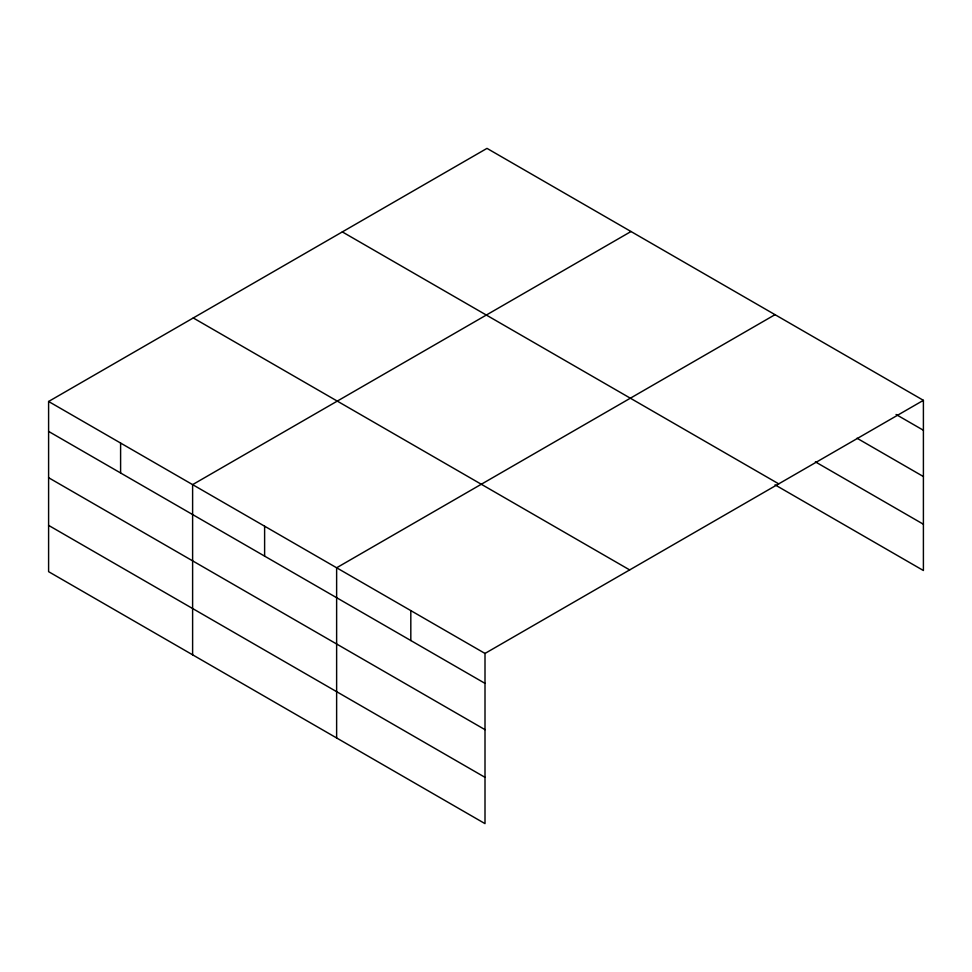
<?xml version="1.0" encoding="UTF-8"?>
<svg xmlns="http://www.w3.org/2000/svg" width="972" height="972" viewBox="0 0 972 972"><rect width="100%" height="100%" fill="white"/><g stroke="black" fill="none" stroke-linecap="round" stroke-linejoin="round"><path stroke-width="1.46" d="M48.6 401.485L485.004 653.439L485.004 823.624L48.6 571.67L48.6 401.485L486.996 148.376L923.4 400.33L923.4 570.515L775.024 484.846M631.01 231.518L192.614 484.627L192.614 654.812M775.024 314.673L336.628 567.782L336.628 737.955M485.004 653.439L923.4 400.33M896.063 414.485L923.4 430.256M857.025 438.226L923.4 476.547M815.374 461.858L923.4 524.236M342.326 231.907L778.73 483.862M193.27 317.966L629.674 569.92M48.6 431.41L485.004 683.365M48.6 477.702L485.004 729.656M48.6 525.378L485.004 777.333M410.816 610.61L410.816 640.536M264.615 526.204L264.615 556.13M120.601 443.062L120.601 472.987"/></g></svg>
